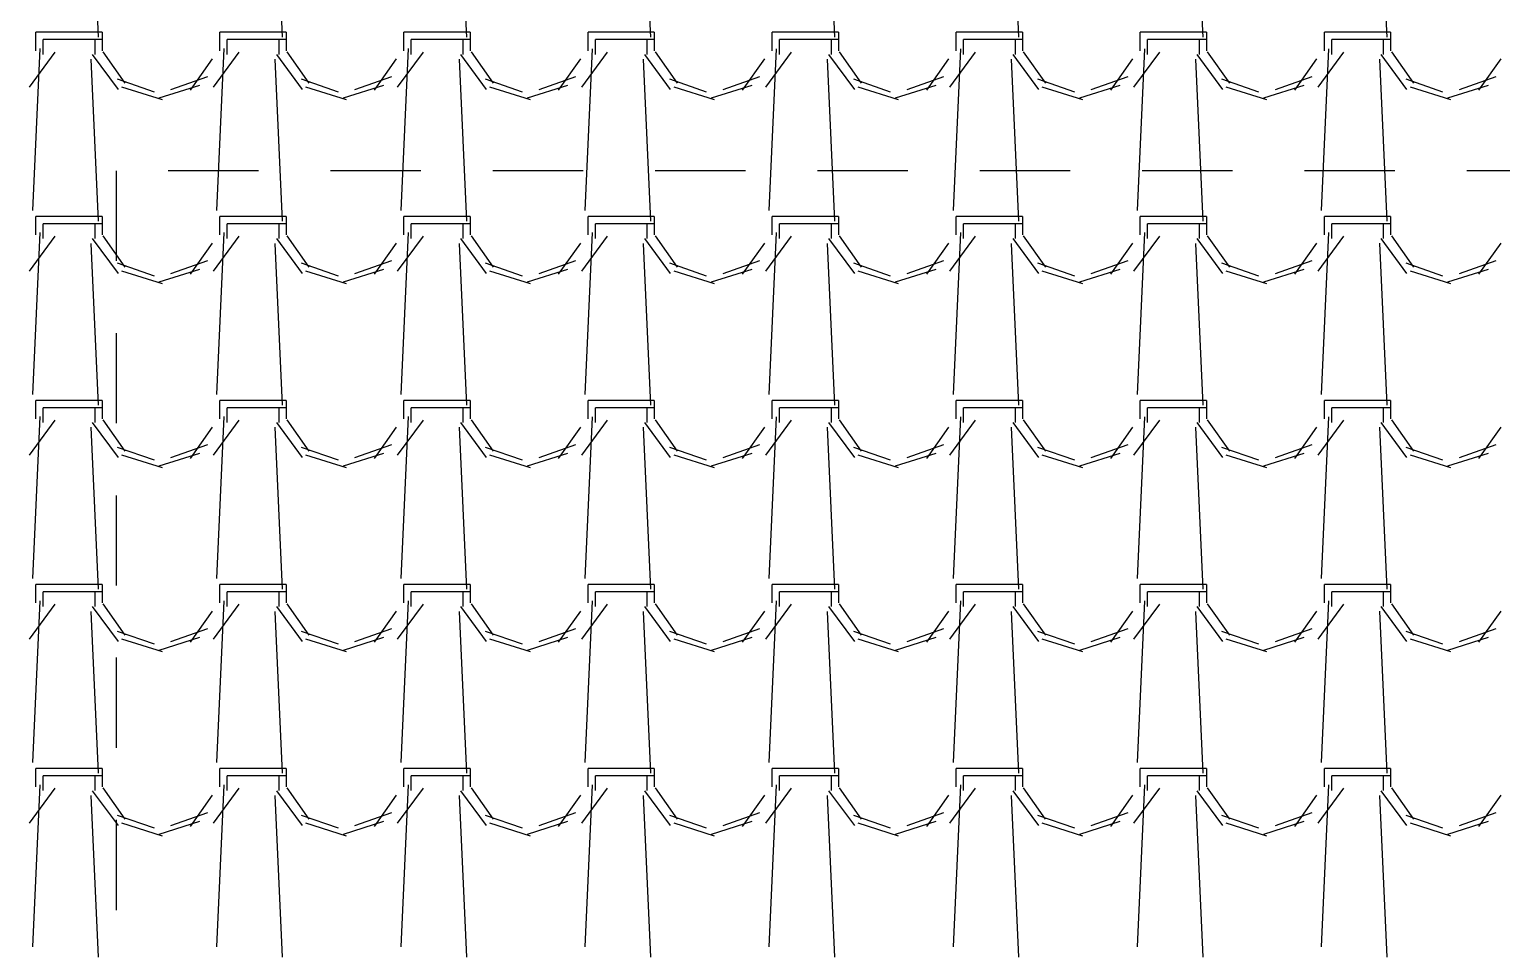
# Model space of a CAD drawing. Header units: millimetres. Extents: x 3923 to 4007, y 744 to 863.
# Drawn here: x 3932.128 to 3934.168, y 852.375 to 853.651 of the extents above; entities that cross this region are included whole.
import ezdxf

# ---------------------------------------------------------------- set-up
doc = ezdxf.new("R2010")
doc.units = ezdxf.units.MM
doc.linetypes.add('HIDDEN2', pattern=[0.1875, 0.125, -0.0625])
doc.layers.add('-HIDRO', color=8, linetype='Continuous')

msp = doc.modelspace()

# ---------------------------------------------------------------- linework, layer by layer
at = {"layer": '-HIDRO', "linetype": 'Continuous'}
for p, q in [((3932.2127, 853.8649), (3932.2229, 853.6404)), ((3932.4678, 853.8649), (3932.478, 853.6404)), ((3932.723, 853.8649), (3932.7332, 853.6404)), ((3932.9781, 853.8649), (3932.9883, 853.6404)), ((3933.2333, 853.8649), (3933.2435, 853.6404)), ((3933.4884, 853.8649), (3933.4986, 853.6404)), ((3933.7436, 853.865), (3933.7538, 853.6404)), ((3933.9987, 853.865), (3934.0089, 853.6404)), ((3932.218, 853.6472), (3932.1363, 853.6472)), ((3932.1363, 853.6217), (3932.1363, 853.6472)), ((3932.218, 853.637), (3932.1465, 853.637)), ((3932.1465, 853.6166), (3932.1465, 853.637)), ((3932.2282, 853.6472), (3932.218, 853.6472)), ((3932.218, 853.637), (3932.218, 853.6166)), ((3932.2282, 853.637), (3932.218, 853.637)), ((3932.2282, 853.6472), (3932.2282, 853.6217)), ((3932.4731, 853.6472), (3932.3915, 853.6472)), ((3932.3915, 853.6217), (3932.3915, 853.6472)), ((3932.4731, 853.637), (3932.4017, 853.637)), ((3932.4017, 853.6166), (3932.4017, 853.637)), ((3932.4833, 853.6472), (3932.4731, 853.6472)), ((3932.4731, 853.637), (3932.4731, 853.6166)), ((3932.4833, 853.637), (3932.4731, 853.637)), ((3932.4833, 853.6472), (3932.4833, 853.6217)), ((3932.7283, 853.6472), (3932.6466, 853.6472)), ((3932.6466, 853.6217), (3932.6466, 853.6472)), ((3932.7283, 853.637), (3932.6568, 853.637)), ((3932.6568, 853.6166), (3932.6568, 853.637)), ((3932.7385, 853.6472), (3932.7283, 853.6472)), ((3932.7283, 853.637), (3932.7283, 853.6166)), ((3932.7385, 853.637), (3932.7283, 853.637)), ((3932.7385, 853.6472), (3932.7385, 853.6217)), ((3932.9834, 853.6472), (3932.9018, 853.6472)), ((3932.9018, 853.6217), (3932.9018, 853.6472)), ((3932.9834, 853.637), (3932.912, 853.637)), ((3932.912, 853.6166), (3932.912, 853.637)), ((3932.9936, 853.6472), (3932.9834, 853.6472)), ((3932.9834, 853.637), (3932.9834, 853.6166)), ((3932.9936, 853.637), (3932.9834, 853.637)), ((3932.9936, 853.6472), (3932.9936, 853.6217)), ((3933.2386, 853.6472), (3933.1569, 853.6472)), ((3933.1569, 853.6217), (3933.1569, 853.6472)), ((3933.2386, 853.637), (3933.1671, 853.637)), ((3933.1671, 853.6166), (3933.1671, 853.637)), ((3933.2488, 853.6472), (3933.2386, 853.6472)), ((3933.2386, 853.637), (3933.2386, 853.6166)), ((3933.2488, 853.637), (3933.2386, 853.637)), ((3933.2488, 853.6472), (3933.2488, 853.6217)), ((3933.4937, 853.6472), (3933.4121, 853.6472)), ((3933.4121, 853.6217), (3933.4121, 853.6472)), ((3933.4937, 853.637), (3933.4223, 853.637)), ((3933.4223, 853.6166), (3933.4223, 853.637)), ((3933.5039, 853.6472), (3933.4937, 853.6472)), ((3933.4937, 853.637), (3933.4937, 853.6166)), ((3933.5039, 853.637), (3933.4937, 853.637)), ((3933.5039, 853.6472), (3933.5039, 853.6217)), ((3933.7489, 853.6472), (3933.6672, 853.6472)), ((3933.6672, 853.6217), (3933.6672, 853.6472)), ((3933.7489, 853.637), (3933.6774, 853.637)), ((3933.6774, 853.6166), (3933.6774, 853.637)), ((3933.7591, 853.6472), (3933.7489, 853.6472)), ((3933.7489, 853.637), (3933.7489, 853.6166)), ((3933.7591, 853.637), (3933.7489, 853.637)), ((3933.7591, 853.6472), (3933.7591, 853.6217)), ((3934.004, 853.6472), (3933.9224, 853.6472)), ((3933.9224, 853.6217), (3933.9224, 853.6472)), ((3934.004, 853.637), (3933.9326, 853.637)), ((3933.9326, 853.6166), (3933.9326, 853.637)), ((3934.0142, 853.6472), (3934.004, 853.6472)), ((3934.004, 853.637), (3934.004, 853.6166)), ((3934.0142, 853.637), (3934.004, 853.637)), ((3934.0142, 853.6472), (3934.0142, 853.6217)), ((3932.1276, 853.5713), (3932.1633, 853.6197)), ((3932.1421, 853.6246), (3932.1319, 853.4)), ((3932.2147, 853.6163), (3932.2504, 853.5679)), ((3932.2293, 853.6202), (3932.2599, 853.5768)), ((3932.3827, 853.5713), (3932.4184, 853.6197)), ((3932.3972, 853.6246), (3932.387, 853.4)), ((3932.4698, 853.6163), (3932.5055, 853.5679)), ((3932.4844, 853.6202), (3932.515, 853.5768)), ((3932.6379, 853.5713), (3932.6736, 853.6197)), ((3932.6524, 853.6246), (3932.6422, 853.4)), ((3932.7249, 853.6163), (3932.7607, 853.5679)), ((3932.7396, 853.6202), (3932.7702, 853.5768)), ((3932.893, 853.5713), (3932.9287, 853.6197)), ((3932.9076, 853.6245), (3932.8973, 853.4)), ((3932.9801, 853.6163), (3933.0158, 853.5679)), ((3932.9947, 853.6202), (3933.0254, 853.5768)), ((3933.1482, 853.5713), (3933.1839, 853.6197)), ((3933.1627, 853.6245), (3933.1525, 853.4)), ((3933.2352, 853.6163), (3933.271, 853.5679)), ((3933.2499, 853.6202), (3933.2805, 853.5768)), ((3933.4033, 853.5713), (3933.439, 853.6197)), ((3933.4179, 853.6245), (3933.4077, 853.4)), ((3933.4904, 853.6163), (3933.5261, 853.5679)), ((3933.505, 853.6202), (3933.5357, 853.5768)), ((3933.6584, 853.5713), (3933.6942, 853.6197)), ((3933.673, 853.6245), (3933.6628, 853.4)), ((3933.7455, 853.6163), (3933.7813, 853.5679)), ((3933.7602, 853.6202), (3933.7908, 853.5768)), ((3933.9136, 853.5713), (3933.9493, 853.6197)), ((3933.9282, 853.6245), (3933.918, 853.4)), ((3934.0007, 853.6163), (3934.0364, 853.5679)), ((3934.0153, 853.6202), (3934.046, 853.5768)), ((3932.2127, 853.6098), (3932.2229, 853.3853)), ((3932.3506, 853.5668), (3932.3813, 853.6102)), ((3932.4678, 853.6098), (3932.478, 853.3853)), ((3932.6058, 853.5668), (3932.6364, 853.6102)), ((3932.723, 853.6098), (3932.7332, 853.3853)), ((3932.8609, 853.5668), (3932.8916, 853.6102)), ((3932.9781, 853.6098), (3932.9883, 853.3853)), ((3933.1161, 853.5668), (3933.1467, 853.6102)), ((3933.2333, 853.6098), (3933.2435, 853.3853)), ((3933.3712, 853.5668), (3933.4019, 853.6102)), ((3933.4884, 853.6098), (3933.4986, 853.3853)), ((3933.6264, 853.5668), (3933.657, 853.6102)), ((3933.7436, 853.6098), (3933.7538, 853.3853)), ((3933.8815, 853.5668), (3933.9122, 853.6102)), ((3933.9987, 853.6098), (3934.0089, 853.3853)), ((3934.1367, 853.5668), (3934.1673, 853.6102)), ((3932.2491, 853.5825), (3932.3002, 853.5647)), ((3932.2551, 853.5718), (3932.3113, 853.5539)), ((3932.3075, 853.5562), (3932.3637, 853.574)), ((3932.3236, 853.5681), (3932.3746, 853.5859)), ((3932.5043, 853.5825), (3932.5553, 853.5647)), ((3932.5103, 853.5718), (3932.5664, 853.5539)), ((3932.5627, 853.5562), (3932.6188, 853.574)), ((3932.5788, 853.5681), (3932.6298, 853.5859)), ((3932.7594, 853.5825), (3932.8105, 853.5647)), ((3932.7654, 853.5718), (3932.8216, 853.5539)), ((3932.8178, 853.5562), (3932.874, 853.574)), ((3932.8339, 853.5681), (3932.8849, 853.5859)), ((3933.0146, 853.5825), (3933.0656, 853.5647)), ((3933.0206, 853.5718), (3933.0767, 853.5539)), ((3933.073, 853.5562), (3933.1291, 853.574)), ((3933.0891, 853.5681), (3933.1401, 853.5859)), ((3933.2697, 853.5825), (3933.3208, 853.5647)), ((3933.2757, 853.5718), (3933.3319, 853.5539)), ((3933.3281, 853.5562), (3933.3843, 853.574)), ((3933.3442, 853.5681), (3933.3952, 853.5859)), ((3933.5249, 853.5825), (3933.5759, 853.5647)), ((3933.5309, 853.5718), (3933.587, 853.5539)), ((3933.5833, 853.5562), (3933.6394, 853.574)), ((3933.5994, 853.5681), (3933.6504, 853.5859)), ((3933.78, 853.5825), (3933.8311, 853.5647)), ((3933.786, 853.5718), (3933.8422, 853.5539)), ((3933.8384, 853.5562), (3933.8946, 853.574)), ((3933.8545, 853.5681), (3933.9055, 853.5859)), ((3934.0352, 853.5825), (3934.0862, 853.5647)), ((3934.0412, 853.5718), (3934.0973, 853.5539)), ((3934.0936, 853.5562), (3934.1497, 853.574)), ((3934.1097, 853.5681), (3934.1607, 853.5859)), ((3932.218, 853.392), (3932.1363, 853.392)), ((3932.1363, 853.3665), (3932.1363, 853.392)), ((3932.2282, 853.392), (3932.218, 853.392)), ((3932.2282, 853.392), (3932.2282, 853.3665)), ((3932.4731, 853.392), (3932.3915, 853.392)), ((3932.3915, 853.3665), (3932.3915, 853.392)), ((3932.4833, 853.392), (3932.4731, 853.392)), ((3932.4833, 853.392), (3932.4833, 853.3665)), ((3932.7283, 853.392), (3932.6466, 853.392)), ((3932.6466, 853.3665), (3932.6466, 853.392)), ((3932.7385, 853.392), (3932.7283, 853.392)), ((3932.7385, 853.392), (3932.7385, 853.3665)), ((3932.9834, 853.392), (3932.9018, 853.392)), ((3932.9018, 853.3665), (3932.9018, 853.392)), ((3932.9936, 853.392), (3932.9834, 853.392)), ((3932.9936, 853.392), (3932.9936, 853.3665)), ((3933.2386, 853.392), (3933.1569, 853.392)), ((3933.1569, 853.3665), (3933.1569, 853.392)), ((3933.2488, 853.392), (3933.2386, 853.392)), ((3933.2488, 853.392), (3933.2488, 853.3665)), ((3933.4937, 853.392), (3933.4121, 853.392)), ((3933.4121, 853.3665), (3933.4121, 853.392)), ((3933.5039, 853.392), (3933.4937, 853.392)), ((3933.5039, 853.392), (3933.5039, 853.3665)), ((3933.7489, 853.392), (3933.6672, 853.392)), ((3933.6672, 853.3665), (3933.6672, 853.392)), ((3933.7591, 853.392), (3933.7489, 853.392)), ((3933.7591, 853.392), (3933.7591, 853.3665)), ((3934.004, 853.392), (3933.9224, 853.392)), ((3933.9224, 853.3665), (3933.9224, 853.392)), ((3934.0142, 853.392), (3934.004, 853.392)), ((3934.0142, 853.392), (3934.0142, 853.3665)), ((3932.1421, 853.3694), (3932.1319, 853.1449)), ((3932.218, 853.3818), (3932.1465, 853.3818)), ((3932.1465, 853.3614), (3932.1465, 853.3818)), ((3932.218, 853.3818), (3932.218, 853.3614)), ((3932.2282, 853.3818), (3932.218, 853.3818)), ((3932.3972, 853.3694), (3932.387, 853.1449)), ((3932.4731, 853.3818), (3932.4017, 853.3818)), ((3932.4017, 853.3614), (3932.4017, 853.3818)), ((3932.4731, 853.3818), (3932.4731, 853.3614)), ((3932.4833, 853.3818), (3932.4731, 853.3818)), ((3932.6524, 853.3694), (3932.6422, 853.1449)), ((3932.7283, 853.3818), (3932.6568, 853.3818)), ((3932.6568, 853.3614), (3932.6568, 853.3818)), ((3932.7283, 853.3818), (3932.7283, 853.3614)), ((3932.7385, 853.3818), (3932.7283, 853.3818)), ((3932.9076, 853.3694), (3932.8973, 853.1449)), ((3932.9834, 853.3818), (3932.912, 853.3818)), ((3932.912, 853.3614), (3932.912, 853.3818)), ((3932.9834, 853.3818), (3932.9834, 853.3614)), ((3932.9936, 853.3818), (3932.9834, 853.3818)), ((3933.1627, 853.3694), (3933.1525, 853.1449)), ((3933.2386, 853.3818), (3933.1671, 853.3818)), ((3933.1671, 853.3614), (3933.1671, 853.3818)), ((3933.2386, 853.3818), (3933.2386, 853.3614)), ((3933.2488, 853.3818), (3933.2386, 853.3818)), ((3933.4179, 853.3694), (3933.4077, 853.1449)), ((3933.4937, 853.3818), (3933.4223, 853.3818)), ((3933.4223, 853.3614), (3933.4223, 853.3818)), ((3933.4937, 853.3818), (3933.4937, 853.3614)), ((3933.5039, 853.3818), (3933.4937, 853.3818)), ((3933.673, 853.3694), (3933.6628, 853.1449)), ((3933.7489, 853.3818), (3933.6774, 853.3818)), ((3933.6774, 853.3614), (3933.6774, 853.3818)), ((3933.7489, 853.3818), (3933.7489, 853.3614)), ((3933.7591, 853.3818), (3933.7489, 853.3818)), ((3933.9282, 853.3694), (3933.918, 853.1449)), ((3934.004, 853.3818), (3933.9326, 853.3818)), ((3933.9326, 853.3614), (3933.9326, 853.3818)), ((3934.004, 853.3818), (3934.004, 853.3614)), ((3934.0142, 853.3818), (3934.004, 853.3818)), ((3932.1276, 853.3161), (3932.1633, 853.3646)), ((3932.2127, 853.3546), (3932.2229, 853.1301)), ((3932.2147, 853.3612), (3932.2504, 853.3127)), ((3932.2293, 853.3651), (3932.2599, 853.3217)), ((3932.3506, 853.3117), (3932.3813, 853.355)), ((3932.3827, 853.3161), (3932.4184, 853.3646)), ((3932.4678, 853.3546), (3932.478, 853.1301)), ((3932.4698, 853.3612), (3932.5055, 853.3127)), ((3932.4844, 853.3651), (3932.515, 853.3217)), ((3932.6058, 853.3117), (3932.6364, 853.355)), ((3932.6379, 853.3161), (3932.6736, 853.3646)), ((3932.723, 853.3546), (3932.7332, 853.1301)), ((3932.7249, 853.3612), (3932.7607, 853.3127)), ((3932.7396, 853.365), (3932.7702, 853.3217)), ((3932.8609, 853.3117), (3932.8916, 853.355)), ((3932.893, 853.3161), (3932.9287, 853.3646)), ((3932.9781, 853.3546), (3932.9883, 853.1301)), ((3932.9801, 853.3612), (3933.0158, 853.3127)), ((3932.9947, 853.365), (3933.0253, 853.3217)), ((3933.1161, 853.3117), (3933.1467, 853.355)), ((3933.1481, 853.3161), (3933.1839, 853.3646)), ((3933.2333, 853.3546), (3933.2435, 853.1301)), ((3933.2352, 853.3612), (3933.271, 853.3127)), ((3933.2499, 853.365), (3933.2805, 853.3217)), ((3933.3712, 853.3117), (3933.4019, 853.355)), ((3933.4033, 853.3161), (3933.439, 853.3646)), ((3933.4884, 853.3546), (3933.4986, 853.1301)), ((3933.4904, 853.3612), (3933.5261, 853.3127)), ((3933.505, 853.365), (3933.5357, 853.3217)), ((3933.6264, 853.3117), (3933.657, 853.355)), ((3933.6584, 853.3161), (3933.6942, 853.3646)), ((3933.7436, 853.3546), (3933.7538, 853.1301)), ((3933.7455, 853.3612), (3933.7813, 853.3127)), ((3933.7602, 853.365), (3933.7908, 853.3217)), ((3933.8815, 853.3117), (3933.9122, 853.355)), ((3933.9136, 853.3161), (3933.9493, 853.3646)), ((3933.9987, 853.3547), (3934.0089, 853.1301)), ((3934.0007, 853.3612), (3934.0364, 853.3127)), ((3934.0153, 853.365), (3934.046, 853.3217)), ((3934.1367, 853.3117), (3934.1673, 853.355)), ((3932.2491, 853.3274), (3932.3002, 853.3095)), ((3932.3236, 853.3129), (3932.3746, 853.3308)), ((3932.5043, 853.3274), (3932.5553, 853.3095)), ((3932.5788, 853.3129), (3932.6298, 853.3308)), ((3932.7594, 853.3274), (3932.8105, 853.3095)), ((3932.8339, 853.3129), (3932.8849, 853.3308)), ((3933.0146, 853.3274), (3933.0656, 853.3095)), ((3933.0891, 853.3129), (3933.1401, 853.3308)), ((3933.2697, 853.3274), (3933.3208, 853.3095)), ((3933.3442, 853.3129), (3933.3952, 853.3308)), ((3933.5249, 853.3274), (3933.5759, 853.3095)), ((3933.5994, 853.3129), (3933.6504, 853.3308)), ((3933.78, 853.3274), (3933.8311, 853.3095)), ((3933.8545, 853.3129), (3933.9055, 853.3308)), ((3934.0352, 853.3274), (3934.0862, 853.3095)), ((3934.1097, 853.3129), (3934.1607, 853.3308)), ((3932.2551, 853.3166), (3932.3113, 853.2988)), ((3932.3075, 853.301), (3932.3637, 853.3189)), ((3932.5103, 853.3166), (3932.5664, 853.2988)), ((3932.5627, 853.301), (3932.6188, 853.3189)), ((3932.7654, 853.3166), (3932.8216, 853.2988)), ((3932.8178, 853.301), (3932.874, 853.3189)), ((3933.0206, 853.3166), (3933.0767, 853.2988)), ((3933.073, 853.301), (3933.1291, 853.3189)), ((3933.2757, 853.3166), (3933.3319, 853.2988)), ((3933.3281, 853.301), (3933.3843, 853.3189)), ((3933.5309, 853.3166), (3933.587, 853.2988)), ((3933.5833, 853.301), (3933.6394, 853.3189)), ((3933.786, 853.3166), (3933.8422, 853.2988)), ((3933.8384, 853.301), (3933.8946, 853.3189)), ((3934.0412, 853.3166), (3934.0973, 853.2988)), ((3934.0936, 853.301), (3934.1497, 853.3189)), ((3932.218, 853.1369), (3932.1363, 853.1369)), ((3932.1363, 853.1114), (3932.1363, 853.1369)), ((3932.218, 853.1267), (3932.1465, 853.1267)), ((3932.1465, 853.1063), (3932.1465, 853.1267)), ((3932.2282, 853.1369), (3932.218, 853.1369)), ((3932.218, 853.1267), (3932.218, 853.1063)), ((3932.2282, 853.1267), (3932.218, 853.1267)), ((3932.2282, 853.1369), (3932.2282, 853.1114)), ((3932.4731, 853.1369), (3932.3915, 853.1369)), ((3932.3915, 853.1114), (3932.3915, 853.1369)), ((3932.4731, 853.1267), (3932.4017, 853.1267)), ((3932.4017, 853.1063), (3932.4017, 853.1267)), ((3932.4833, 853.1369), (3932.4731, 853.1369)), ((3932.4731, 853.1267), (3932.4731, 853.1063)), ((3932.4833, 853.1267), (3932.4731, 853.1267)), ((3932.4833, 853.1369), (3932.4833, 853.1114)), ((3932.7283, 853.1369), (3932.6466, 853.1369)), ((3932.6466, 853.1114), (3932.6466, 853.1369)), ((3932.7283, 853.1267), (3932.6568, 853.1267)), ((3932.6568, 853.1063), (3932.6568, 853.1267)), ((3932.7385, 853.1369), (3932.7283, 853.1369)), ((3932.7283, 853.1267), (3932.7283, 853.1063)), ((3932.7385, 853.1267), (3932.7283, 853.1267)), ((3932.7385, 853.1369), (3932.7385, 853.1114)), ((3932.9834, 853.1369), (3932.9018, 853.1369)), ((3932.9018, 853.1114), (3932.9018, 853.1369)), ((3932.9834, 853.1267), (3932.912, 853.1267)), ((3932.912, 853.1063), (3932.912, 853.1267)), ((3932.9936, 853.1369), (3932.9834, 853.1369)), ((3932.9834, 853.1267), (3932.9834, 853.1063)), ((3932.9936, 853.1267), (3932.9834, 853.1267)), ((3932.9936, 853.1369), (3932.9936, 853.1114)), ((3933.2386, 853.1369), (3933.1569, 853.1369)), ((3933.1569, 853.1114), (3933.1569, 853.1369)), ((3933.2386, 853.1267), (3933.1671, 853.1267)), ((3933.1671, 853.1063), (3933.1671, 853.1267)), ((3933.2488, 853.1369), (3933.2386, 853.1369)), ((3933.2386, 853.1267), (3933.2386, 853.1063)), ((3933.2488, 853.1267), (3933.2386, 853.1267)), ((3933.2488, 853.1369), (3933.2488, 853.1114)), ((3933.4937, 853.1369), (3933.4121, 853.1369)), ((3933.4121, 853.1114), (3933.4121, 853.1369)), ((3933.4937, 853.1267), (3933.4223, 853.1267)), ((3933.4223, 853.1063), (3933.4223, 853.1267)), ((3933.5039, 853.1369), (3933.4937, 853.1369)), ((3933.4937, 853.1267), (3933.4937, 853.1063)), ((3933.5039, 853.1267), (3933.4937, 853.1267)), ((3933.5039, 853.1369), (3933.5039, 853.1114)), ((3933.7489, 853.1369), (3933.6672, 853.1369)), ((3933.6672, 853.1114), (3933.6672, 853.1369)), ((3933.7489, 853.1267), (3933.6774, 853.1267)), ((3933.6774, 853.1063), (3933.6774, 853.1267)), ((3933.7591, 853.1369), (3933.7489, 853.1369)), ((3933.7489, 853.1267), (3933.7489, 853.1063)), ((3933.7591, 853.1267), (3933.7489, 853.1267)), ((3933.7591, 853.1369), (3933.7591, 853.1114)), ((3934.004, 853.1369), (3933.9224, 853.1369)), ((3933.9224, 853.1114), (3933.9224, 853.1369)), ((3934.004, 853.1267), (3933.9326, 853.1267)), ((3933.9326, 853.1063), (3933.9326, 853.1267)), ((3934.0142, 853.1369), (3934.004, 853.1369)), ((3934.004, 853.1267), (3934.004, 853.1063)), ((3934.0142, 853.1267), (3934.004, 853.1267)), ((3934.0142, 853.1369), (3934.0142, 853.1114)), ((3932.1276, 853.061), (3932.1633, 853.1094)), ((3932.1421, 853.1143), (3932.1319, 852.8897)), ((3932.2147, 853.106), (3932.2504, 853.0576)), ((3932.2293, 853.1099), (3932.2599, 853.0665)), ((3932.3827, 853.061), (3932.4184, 853.1094)), ((3932.3972, 853.1143), (3932.387, 852.8897)), ((3932.4698, 853.106), (3932.5055, 853.0576)), ((3932.4844, 853.1099), (3932.515, 853.0665)), ((3932.6379, 853.061), (3932.6736, 853.1094)), ((3932.6524, 853.1143), (3932.6422, 852.8897)), ((3932.725, 853.106), (3932.7607, 853.0576)), ((3932.7396, 853.1099), (3932.7702, 853.0665)), ((3932.893, 853.061), (3932.9287, 853.1094)), ((3932.9076, 853.1142), (3932.8973, 852.8897)), ((3932.9801, 853.106), (3933.0158, 853.0576)), ((3932.9947, 853.1099), (3933.0253, 853.0665)), ((3933.1481, 853.061), (3933.1839, 853.1094)), ((3933.1627, 853.1142), (3933.1525, 852.8897)), ((3933.2352, 853.106), (3933.271, 853.0576)), ((3933.2499, 853.1099), (3933.2805, 853.0665)), ((3933.4033, 853.061), (3933.439, 853.1094)), ((3933.4179, 853.1142), (3933.4077, 852.8897)), ((3933.4904, 853.106), (3933.5261, 853.0576)), ((3933.505, 853.1099), (3933.5357, 853.0665)), ((3933.6584, 853.061), (3933.6942, 853.1094)), ((3933.673, 853.1142), (3933.6628, 852.8897)), ((3933.7455, 853.106), (3933.7813, 853.0576)), ((3933.7602, 853.1099), (3933.7908, 853.0665)), ((3933.9136, 853.061), (3933.9493, 853.1094)), ((3933.9282, 853.1142), (3933.918, 852.8897)), ((3934.0007, 853.106), (3934.0364, 853.0576)), ((3934.0153, 853.1099), (3934.046, 853.0665)), ((3932.2127, 853.0995), (3932.2229, 852.875)), ((3932.3506, 853.0565), (3932.3813, 853.0999)), ((3932.4678, 853.0995), (3932.478, 852.875)), ((3932.6058, 853.0565), (3932.6364, 853.0999)), ((3932.723, 853.0995), (3932.7332, 852.875)), ((3932.8609, 853.0565), (3932.8916, 853.0999)), ((3932.9781, 853.0995), (3932.9883, 852.875)), ((3933.1161, 853.0565), (3933.1467, 853.0999)), ((3933.2333, 853.0995), (3933.2435, 852.875)), ((3933.3712, 853.0565), (3933.4019, 853.0999)), ((3933.4884, 853.0995), (3933.4986, 852.875)), ((3933.6264, 853.0565), (3933.657, 853.0999)), ((3933.7436, 853.0995), (3933.7538, 852.875)), ((3933.8815, 853.0565), (3933.9122, 853.0999)), ((3933.9987, 853.0995), (3934.0089, 852.875)), ((3934.1367, 853.0565), (3934.1673, 853.0999)), ((3932.2491, 853.0722), (3932.3002, 853.0544)), ((3932.2551, 853.0615), (3932.3113, 853.0436)), ((3932.3075, 853.0459), (3932.3637, 853.0637)), ((3932.3236, 853.0578), (3932.3746, 853.0756)), ((3932.5043, 853.0722), (3932.5553, 853.0544)), ((3932.5103, 853.0615), (3932.5664, 853.0436)), ((3932.5627, 853.0459), (3932.6188, 853.0637)), ((3932.5788, 853.0578), (3932.6298, 853.0756)), ((3932.7594, 853.0722), (3932.8105, 853.0544)), ((3932.7654, 853.0615), (3932.8216, 853.0436)), ((3932.8178, 853.0459), (3932.874, 853.0637)), ((3932.8339, 853.0578), (3932.8849, 853.0756)), ((3933.0146, 853.0722), (3933.0656, 853.0544)), ((3933.0206, 853.0615), (3933.0767, 853.0436)), ((3933.073, 853.0459), (3933.1291, 853.0637)), ((3933.0891, 853.0578), (3933.1401, 853.0756)), ((3933.2697, 853.0722), (3933.3208, 853.0544)), ((3933.2757, 853.0615), (3933.3319, 853.0436)), ((3933.3281, 853.0459), (3933.3843, 853.0637)), ((3933.3442, 853.0578), (3933.3952, 853.0756)), ((3933.5249, 853.0722), (3933.5759, 853.0544)), ((3933.5309, 853.0615), (3933.587, 853.0436)), ((3933.5833, 853.0459), (3933.6394, 853.0637)), ((3933.5994, 853.0578), (3933.6504, 853.0756)), ((3933.78, 853.0722), (3933.8311, 853.0544)), ((3933.786, 853.0615), (3933.8422, 853.0436)), ((3933.8384, 853.0459), (3933.8946, 853.0637)), ((3933.8545, 853.0578), (3933.9055, 853.0756)), ((3934.0352, 853.0722), (3934.0862, 853.0544)), ((3934.0412, 853.0615), (3934.0973, 853.0436)), ((3934.0936, 853.0459), (3934.1497, 853.0637)), ((3934.1097, 853.0578), (3934.1607, 853.0756)), ((3932.218, 852.8817), (3932.1363, 852.8817)), ((3932.1363, 852.8562), (3932.1363, 852.8817)), ((3932.2282, 852.8817), (3932.218, 852.8817)), ((3932.2282, 852.8817), (3932.2282, 852.8562)), ((3932.4731, 852.8817), (3932.3915, 852.8817)), ((3932.3915, 852.8562), (3932.3915, 852.8817)), ((3932.4833, 852.8817), (3932.4731, 852.8817)), ((3932.4833, 852.8817), (3932.4833, 852.8562)), ((3932.7283, 852.8817), (3932.6466, 852.8817)), ((3932.6466, 852.8562), (3932.6466, 852.8817)), ((3932.7385, 852.8817), (3932.7283, 852.8817)), ((3932.7385, 852.8817), (3932.7385, 852.8562)), ((3932.9834, 852.8817), (3932.9018, 852.8817)), ((3932.9018, 852.8562), (3932.9018, 852.8817)), ((3932.9936, 852.8817), (3932.9834, 852.8817)), ((3932.9936, 852.8817), (3932.9936, 852.8562)), ((3933.2386, 852.8817), (3933.1569, 852.8817)), ((3933.1569, 852.8562), (3933.1569, 852.8817)), ((3933.2488, 852.8817), (3933.2386, 852.8817)), ((3933.2488, 852.8817), (3933.2488, 852.8562)), ((3933.4937, 852.8817), (3933.4121, 852.8817)), ((3933.4121, 852.8562), (3933.4121, 852.8817)), ((3933.5039, 852.8817), (3933.4937, 852.8817)), ((3933.5039, 852.8817), (3933.5039, 852.8562)), ((3933.7489, 852.8817), (3933.6672, 852.8817)), ((3933.6672, 852.8562), (3933.6672, 852.8817)), ((3933.7591, 852.8817), (3933.7489, 852.8817)), ((3933.7591, 852.8817), (3933.7591, 852.8562)), ((3934.004, 852.8817), (3933.9224, 852.8817)), ((3933.9224, 852.8562), (3933.9224, 852.8817)), ((3934.0142, 852.8817), (3934.004, 852.8817)), ((3934.0142, 852.8817), (3934.0142, 852.8562)), ((3932.1421, 852.8591), (3932.1319, 852.6346)), ((3932.218, 852.8715), (3932.1465, 852.8715)), ((3932.1465, 852.8511), (3932.1465, 852.8715)), ((3932.218, 852.8715), (3932.218, 852.8511)), ((3932.2282, 852.8715), (3932.218, 852.8715)), ((3932.3972, 852.8591), (3932.387, 852.6346)), ((3932.4731, 852.8715), (3932.4017, 852.8715)), ((3932.4017, 852.8511), (3932.4017, 852.8715)), ((3932.4731, 852.8715), (3932.4731, 852.8511)), ((3932.4833, 852.8715), (3932.4731, 852.8715)), ((3932.6524, 852.8591), (3932.6422, 852.6346)), ((3932.7283, 852.8715), (3932.6568, 852.8715)), ((3932.6568, 852.8511), (3932.6568, 852.8715)), ((3932.7283, 852.8715), (3932.7283, 852.8511)), ((3932.7385, 852.8715), (3932.7283, 852.8715)), ((3932.9076, 852.8591), (3932.8973, 852.6346)), ((3932.9834, 852.8715), (3932.912, 852.8715)), ((3932.912, 852.8511), (3932.912, 852.8715)), ((3932.9834, 852.8715), (3932.9834, 852.8511)), ((3932.9936, 852.8715), (3932.9834, 852.8715)), ((3933.1627, 852.8591), (3933.1525, 852.6346)), ((3933.2386, 852.8715), (3933.1671, 852.8715)), ((3933.1671, 852.8511), (3933.1671, 852.8715)), ((3933.2386, 852.8715), (3933.2386, 852.8511)), ((3933.2488, 852.8715), (3933.2386, 852.8715)), ((3933.4179, 852.8591), (3933.4077, 852.6346)), ((3933.4937, 852.8715), (3933.4223, 852.8715)), ((3933.4223, 852.8511), (3933.4223, 852.8715)), ((3933.4937, 852.8715), (3933.4937, 852.8511)), ((3933.5039, 852.8715), (3933.4937, 852.8715)), ((3933.673, 852.8591), (3933.6628, 852.6346)), ((3933.7489, 852.8715), (3933.6774, 852.8715)), ((3933.6774, 852.8511), (3933.6774, 852.8715)), ((3933.7489, 852.8715), (3933.7489, 852.8511)), ((3933.7591, 852.8715), (3933.7489, 852.8715)), ((3933.9282, 852.8591), (3933.918, 852.6346)), ((3934.004, 852.8715), (3933.9326, 852.8715)), ((3933.9326, 852.8511), (3933.9326, 852.8715)), ((3934.004, 852.8715), (3934.004, 852.8511)), ((3934.0142, 852.8715), (3934.004, 852.8715)), ((3932.1276, 852.8058), (3932.1633, 852.8543)), ((3932.2127, 852.8443), (3932.2229, 852.6198)), ((3932.2147, 852.8509), (3932.2504, 852.8024)), ((3932.2293, 852.8548), (3932.2599, 852.8114)), ((3932.3506, 852.8014), (3932.3813, 852.8447)), ((3932.3827, 852.8058), (3932.4184, 852.8543)), ((3932.4678, 852.8443), (3932.478, 852.6198)), ((3932.4698, 852.8509), (3932.5055, 852.8024)), ((3932.4844, 852.8548), (3932.515, 852.8114)), ((3932.6058, 852.8014), (3932.6364, 852.8447)), ((3932.6378, 852.8058), (3932.6736, 852.8543)), ((3932.723, 852.8443), (3932.7332, 852.6198)), ((3932.725, 852.8509), (3932.7607, 852.8024)), ((3932.7396, 852.8548), (3932.7702, 852.8114)), ((3932.8609, 852.8014), (3932.8916, 852.8447)), ((3932.893, 852.8058), (3932.9287, 852.8543)), ((3932.9781, 852.8443), (3932.9883, 852.6198)), ((3932.9801, 852.8509), (3933.0158, 852.8024)), ((3932.9947, 852.8548), (3933.0253, 852.8114)), ((3933.1161, 852.8014), (3933.1467, 852.8447)), ((3933.1481, 852.8058), (3933.1839, 852.8543)), ((3933.2333, 852.8443), (3933.2435, 852.6198)), ((3933.2352, 852.8509), (3933.271, 852.8024)), ((3933.2499, 852.8547), (3933.2805, 852.8114)), ((3933.3712, 852.8014), (3933.4019, 852.8447)), ((3933.4033, 852.8058), (3933.439, 852.8543)), ((3933.4884, 852.8443), (3933.4986, 852.6198)), ((3933.4904, 852.8509), (3933.5261, 852.8024)), ((3933.505, 852.8547), (3933.5357, 852.8114)), ((3933.6264, 852.8014), (3933.657, 852.8447)), ((3933.6584, 852.8058), (3933.6942, 852.8543)), ((3933.7436, 852.8443), (3933.7538, 852.6198)), ((3933.7455, 852.8509), (3933.7813, 852.8024)), ((3933.7602, 852.8547), (3933.7908, 852.8114)), ((3933.8815, 852.8014), (3933.9122, 852.8447)), ((3933.9136, 852.8058), (3933.9493, 852.8543)), ((3933.9987, 852.8444), (3934.0089, 852.6198)), ((3934.0007, 852.8509), (3934.0364, 852.8024)), ((3934.0153, 852.8547), (3934.046, 852.8114)), ((3934.1367, 852.8014), (3934.1673, 852.8447)), ((3932.2491, 852.8171), (3932.3002, 852.7992)), ((3932.3236, 852.8026), (3932.3746, 852.8205)), ((3932.5043, 852.8171), (3932.5553, 852.7992)), ((3932.5788, 852.8026), (3932.6298, 852.8205)), ((3932.7594, 852.8171), (3932.8105, 852.7992)), ((3932.8339, 852.8026), (3932.8849, 852.8205)), ((3933.0146, 852.8171), (3933.0656, 852.7992)), ((3933.0891, 852.8026), (3933.1401, 852.8205)), ((3933.2697, 852.8171), (3933.3208, 852.7992)), ((3933.3442, 852.8026), (3933.3952, 852.8205)), ((3933.5249, 852.8171), (3933.5759, 852.7992)), ((3933.5994, 852.8026), (3933.6504, 852.8205)), ((3933.78, 852.8171), (3933.8311, 852.7992)), ((3933.8545, 852.8026), (3933.9055, 852.8205)), ((3934.0352, 852.8171), (3934.0862, 852.7992)), ((3934.1097, 852.8026), (3934.1607, 852.8205)), ((3932.2551, 852.8063), (3932.3113, 852.7885)), ((3932.3075, 852.7907), (3932.3637, 852.8086)), ((3932.5103, 852.8063), (3932.5664, 852.7885)), ((3932.5627, 852.7907), (3932.6188, 852.8086)), ((3932.7654, 852.8063), (3932.8216, 852.7885)), ((3932.8178, 852.7907), (3932.874, 852.8086)), ((3933.0206, 852.8063), (3933.0767, 852.7885)), ((3933.073, 852.7907), (3933.1291, 852.8086)), ((3933.2757, 852.8063), (3933.3319, 852.7885)), ((3933.3281, 852.7907), (3933.3843, 852.8086)), ((3933.5309, 852.8063), (3933.587, 852.7885)), ((3933.5833, 852.7907), (3933.6394, 852.8086)), ((3933.786, 852.8063), (3933.8422, 852.7885)), ((3933.8384, 852.7907), (3933.8946, 852.8086)), ((3934.0412, 852.8063), (3934.0973, 852.7885)), ((3934.0936, 852.7907), (3934.1497, 852.8086)), ((3932.218, 852.6266), (3932.1363, 852.6266)), ((3932.1363, 852.6011), (3932.1363, 852.6266)), ((3932.218, 852.6164), (3932.1465, 852.6164)), ((3932.1465, 852.596), (3932.1465, 852.6164)), ((3932.2282, 852.6266), (3932.218, 852.6266)), ((3932.218, 852.6164), (3932.218, 852.596)), ((3932.2282, 852.6164), (3932.218, 852.6164)), ((3932.2282, 852.6266), (3932.2282, 852.6011)), ((3932.4731, 852.6266), (3932.3915, 852.6266)), ((3932.3915, 852.6011), (3932.3915, 852.6266)), ((3932.4731, 852.6164), (3932.4017, 852.6164)), ((3932.4017, 852.596), (3932.4017, 852.6164)), ((3932.4833, 852.6266), (3932.4731, 852.6266)), ((3932.4731, 852.6164), (3932.4731, 852.596)), ((3932.4833, 852.6164), (3932.4731, 852.6164)), ((3932.4833, 852.6266), (3932.4833, 852.6011)), ((3932.7283, 852.6266), (3932.6466, 852.6266)), ((3932.6466, 852.6011), (3932.6466, 852.6266)), ((3932.7283, 852.6164), (3932.6568, 852.6164)), ((3932.6568, 852.596), (3932.6568, 852.6164)), ((3932.7385, 852.6266), (3932.7283, 852.6266)), ((3932.7283, 852.6164), (3932.7283, 852.596)), ((3932.7385, 852.6164), (3932.7283, 852.6164)), ((3932.7385, 852.6266), (3932.7385, 852.6011)), ((3932.9834, 852.6266), (3932.9018, 852.6266)), ((3932.9018, 852.6011), (3932.9018, 852.6266)), ((3932.9834, 852.6164), (3932.912, 852.6164)), ((3932.912, 852.596), (3932.912, 852.6164)), ((3932.9936, 852.6266), (3932.9834, 852.6266)), ((3932.9834, 852.6164), (3932.9834, 852.596)), ((3932.9936, 852.6164), (3932.9834, 852.6164)), ((3932.9936, 852.6266), (3932.9936, 852.6011)), ((3933.2386, 852.6266), (3933.1569, 852.6266)), ((3933.1569, 852.6011), (3933.1569, 852.6266)), ((3933.2386, 852.6164), (3933.1671, 852.6164)), ((3933.1671, 852.596), (3933.1671, 852.6164)), ((3933.2488, 852.6266), (3933.2386, 852.6266)), ((3933.2386, 852.6164), (3933.2386, 852.596)), ((3933.2488, 852.6164), (3933.2386, 852.6164)), ((3933.2488, 852.6266), (3933.2488, 852.6011)), ((3933.4937, 852.6266), (3933.4121, 852.6266)), ((3933.4121, 852.6011), (3933.4121, 852.6266)), ((3933.4937, 852.6164), (3933.4223, 852.6164)), ((3933.4223, 852.596), (3933.4223, 852.6164)), ((3933.5039, 852.6266), (3933.4937, 852.6266)), ((3933.4937, 852.6164), (3933.4937, 852.596)), ((3933.5039, 852.6164), (3933.4937, 852.6164)), ((3933.5039, 852.6266), (3933.5039, 852.6011)), ((3933.7489, 852.6266), (3933.6672, 852.6266)), ((3933.6672, 852.6011), (3933.6672, 852.6266)), ((3933.7489, 852.6164), (3933.6774, 852.6164)), ((3933.6774, 852.596), (3933.6774, 852.6164)), ((3933.7591, 852.6266), (3933.7489, 852.6266)), ((3933.7489, 852.6164), (3933.7489, 852.596)), ((3933.7591, 852.6164), (3933.7489, 852.6164)), ((3933.7591, 852.6266), (3933.7591, 852.6011)), ((3934.004, 852.6266), (3933.9224, 852.6266)), ((3933.9224, 852.6011), (3933.9224, 852.6266)), ((3934.004, 852.6164), (3933.9326, 852.6164)), ((3933.9326, 852.596), (3933.9326, 852.6164)), ((3934.0142, 852.6266), (3934.004, 852.6266)), ((3934.004, 852.6164), (3934.004, 852.596)), ((3934.0142, 852.6164), (3934.004, 852.6164)), ((3934.0142, 852.6266), (3934.0142, 852.6011)), ((3932.1276, 852.5507), (3932.1633, 852.5991)), ((3932.1421, 852.604), (3932.1319, 852.3794)), ((3932.2147, 852.5957), (3932.2504, 852.5473)), ((3932.2293, 852.5996), (3932.2599, 852.5562)), ((3932.3827, 852.5507), (3932.4184, 852.5991)), ((3932.3972, 852.604), (3932.387, 852.3794)), ((3932.4698, 852.5957), (3932.5055, 852.5473)), ((3932.4844, 852.5996), (3932.515, 852.5562)), ((3932.6378, 852.5507), (3932.6736, 852.5991)), ((3932.6524, 852.604), (3932.6422, 852.3794)), ((3932.725, 852.5957), (3932.7607, 852.5473)), ((3932.7396, 852.5996), (3932.7702, 852.5562)), ((3932.893, 852.5507), (3932.9287, 852.5991)), ((3932.9076, 852.6039), (3932.8973, 852.3794)), ((3932.9801, 852.5957), (3933.0158, 852.5473)), ((3932.9947, 852.5996), (3933.0253, 852.5562)), ((3933.1481, 852.5507), (3933.1839, 852.5991)), ((3933.1627, 852.6039), (3933.1525, 852.3794)), ((3933.2353, 852.5957), (3933.271, 852.5473)), ((3933.2499, 852.5996), (3933.2805, 852.5562)), ((3933.4033, 852.5507), (3933.439, 852.5991)), ((3933.4179, 852.6039), (3933.4077, 852.3794)), ((3933.4904, 852.5957), (3933.5261, 852.5473)), ((3933.505, 852.5996), (3933.5356, 852.5562)), ((3933.6584, 852.5507), (3933.6942, 852.5991)), ((3933.673, 852.6039), (3933.6628, 852.3794)), ((3933.7455, 852.5957), (3933.7813, 852.5473)), ((3933.7602, 852.5996), (3933.7908, 852.5562)), ((3933.9136, 852.5507), (3933.9493, 852.5991)), ((3933.9282, 852.6039), (3933.918, 852.3794)), ((3934.0007, 852.5957), (3934.0364, 852.5473)), ((3934.0153, 852.5996), (3934.046, 852.5562)), ((3932.2127, 852.5892), (3932.2229, 852.3647)), ((3932.3506, 852.5462), (3932.3813, 852.5896)), ((3932.4678, 852.5892), (3932.478, 852.3647)), ((3932.6058, 852.5462), (3932.6364, 852.5896)), ((3932.723, 852.5892), (3932.7332, 852.3647)), ((3932.8609, 852.5462), (3932.8916, 852.5896)), ((3932.9781, 852.5892), (3932.9883, 852.3647)), ((3933.1161, 852.5462), (3933.1467, 852.5896)), ((3933.2333, 852.5892), (3933.2435, 852.3647)), ((3933.3712, 852.5462), (3933.4019, 852.5896)), ((3933.4884, 852.5892), (3933.4986, 852.3647)), ((3933.6264, 852.5462), (3933.657, 852.5896)), ((3933.7436, 852.5892), (3933.7538, 852.3647)), ((3933.8815, 852.5462), (3933.9122, 852.5896)), ((3933.9987, 852.5892), (3934.0089, 852.3647)), ((3934.1367, 852.5462), (3934.1673, 852.5896)), ((3932.2491, 852.5619), (3932.3002, 852.5441)), ((3932.2551, 852.5512), (3932.3113, 852.5333)), ((3932.3075, 852.5356), (3932.3637, 852.5534)), ((3932.3236, 852.5475), (3932.3746, 852.5653)), ((3932.5043, 852.5619), (3932.5553, 852.5441)), ((3932.5103, 852.5512), (3932.5664, 852.5333)), ((3932.5627, 852.5356), (3932.6188, 852.5534)), ((3932.5788, 852.5475), (3932.6298, 852.5653)), ((3932.7594, 852.5619), (3932.8105, 852.5441)), ((3932.7654, 852.5512), (3932.8216, 852.5333)), ((3932.8178, 852.5356), (3932.874, 852.5534)), ((3932.8339, 852.5475), (3932.8849, 852.5653)), ((3933.0146, 852.5619), (3933.0656, 852.5441)), ((3933.0206, 852.5512), (3933.0767, 852.5333)), ((3933.073, 852.5356), (3933.1291, 852.5534)), ((3933.0891, 852.5475), (3933.1401, 852.5653)), ((3933.2697, 852.5619), (3933.3208, 852.5441)), ((3933.2757, 852.5512), (3933.3319, 852.5333)), ((3933.3281, 852.5356), (3933.3843, 852.5534)), ((3933.3442, 852.5475), (3933.3952, 852.5653)), ((3933.5249, 852.5619), (3933.5759, 852.5441)), ((3933.5309, 852.5512), (3933.587, 852.5333)), ((3933.5833, 852.5356), (3933.6394, 852.5534)), ((3933.5994, 852.5475), (3933.6504, 852.5653)), ((3933.78, 852.5619), (3933.8311, 852.5441)), ((3933.786, 852.5512), (3933.8422, 852.5333)), ((3933.8384, 852.5356), (3933.8946, 852.5534)), ((3933.8545, 852.5475), (3933.9055, 852.5653)), ((3934.0352, 852.5619), (3934.0862, 852.5441)), ((3934.0412, 852.5512), (3934.0973, 852.5333)), ((3934.0936, 852.5356), (3934.1497, 852.5534)), ((3934.1097, 852.5475), (3934.1607, 852.5653))]:
    msp.add_line(p, q, dxfattribs=at)
at = {"layer": '-HIDRO', "linetype": 'HIDDEN2'}
for p, q in [((3935.82, 853.4552), (3932.2479, 853.4552)), ((3932.2479, 853.4552), (3932.2479, 846.6512))]:
    msp.add_line(p, q, dxfattribs=at)

doc.saveas('drawing.dxf')
